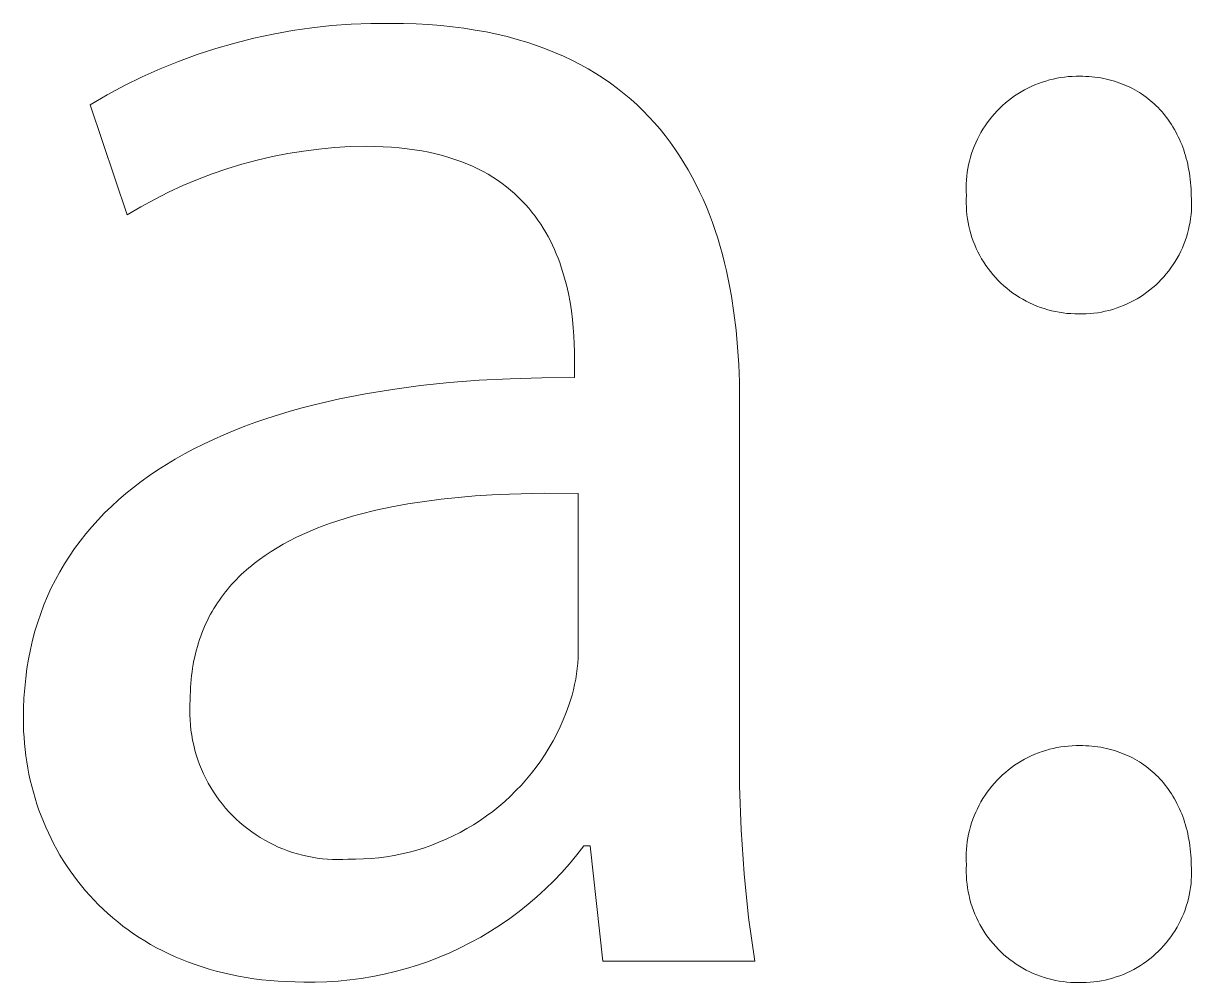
# Model space of a CAD drawing. Header units: millimetres. Extents: x -2163 to 4354, y -841 to 3711.
# Drawn here: x 3928.61 to 3968.85, y -559.24 to -526.21 of the extents above; entities that cross this region are included whole.
import ezdxf

# ---------------------------------------------------------------- set-up
doc = ezdxf.new("R2010")
doc.units = ezdxf.units.MM
doc.header["$MEASUREMENT"] = 0
doc.layers.add('Domyślny', color=7, linetype='Continuous', true_color=0x000000)

msp = doc.modelspace()

# ---------------------------------------------------------------- linework, layer by layer
at = {"layer": 'Domyślny', "color": 18, "lineweight": 15, "true_color": 0x000000}
for p, q in [((3937.877, -526.462), (3938.549, -526.365)), ((3938.549, -526.365), (3939.224, -526.292)), ((3939.224, -526.292), (3939.901, -526.242)), ((3939.901, -526.242), (3940.579, -526.216)), ((3940.579, -526.216), (3941.258, -526.214)), ((3941.258, -526.214), (3941.705, -526.219)), ((3941.705, -526.219), (3942.142, -526.233)), ((3942.142, -526.233), (3942.568, -526.257)), ((3942.568, -526.257), (3942.984, -526.289)), ((3942.984, -526.289), (3943.39, -526.331)), ((3943.39, -526.331), (3943.786, -526.382)), ((3943.786, -526.382), (3944.171, -526.442)), ((3935.887, -526.89), (3936.545, -526.724)), ((3936.545, -526.724), (3937.209, -526.581)), ((3937.209, -526.581), (3937.877, -526.462)), ((3944.171, -526.442), (3944.547, -526.51)), ((3944.547, -526.51), (3944.913, -526.586)), ((3944.913, -526.586), (3945.269, -526.671)), ((3945.269, -526.671), (3945.616, -526.764)), ((3945.616, -526.764), (3945.953, -526.864)), ((3934.59, -527.29), (3935.235, -527.079)), ((3935.235, -527.079), (3935.887, -526.89)), ((3945.953, -526.864), (3946.281, -526.973)), ((3946.281, -526.973), (3946.6, -527.089)), ((3946.6, -527.089), (3946.91, -527.213)), ((3946.91, -527.213), (3947.21, -527.344)), ((3933.323, -527.778), (3933.952, -527.523)), ((3933.952, -527.523), (3934.59, -527.29)), ((3947.21, -527.344), (3947.502, -527.482)), ((3947.502, -527.482), (3947.785, -527.627)), ((3947.785, -527.627), (3948.059, -527.779)), ((3932.704, -528.055), (3933.323, -527.778)), ((3948.059, -527.779), (3948.325, -527.937)), ((3948.325, -527.937), (3948.583, -528.102)), ((3931.495, -528.673), (3932.094, -528.354)), ((3932.094, -528.354), (3932.704, -528.055)), ((3948.583, -528.102), (3948.832, -528.274)), ((3948.832, -528.274), (3949.073, -528.451)), ((3963.21, -528.443), (3963.329, -528.386)), ((3963.329, -528.386), (3963.451, -528.332)), ((3963.451, -528.332), (3963.574, -528.283)), ((3963.574, -528.283), (3963.699, -528.238)), ((3963.699, -528.238), (3963.825, -528.198)), ((3963.825, -528.198), (3963.952, -528.162)), ((3963.952, -528.162), (3964.081, -528.13)), ((3964.081, -528.13), (3964.211, -528.103)), ((3964.211, -528.103), (3964.342, -528.08)), ((3964.342, -528.08), (3964.473, -528.062)), ((3964.473, -528.062), (3964.605, -528.048)), ((3964.605, -528.048), (3964.737, -528.039)), ((3964.737, -528.039), (3964.87, -528.034)), ((3964.87, -528.034), (3965.002, -528.034)), ((3965.002, -528.034), (3965.108, -528.036)), ((3965.108, -528.036), (3965.214, -528.039)), ((3965.214, -528.039), (3965.317, -528.045)), ((3965.317, -528.045), (3965.42, -528.054)), ((3965.42, -528.054), (3965.522, -528.065)), ((3965.522, -528.065), (3965.622, -528.078)), ((3965.622, -528.078), (3965.722, -528.094)), ((3965.722, -528.094), (3965.82, -528.112)), ((3965.82, -528.112), (3965.916, -528.132)), ((3965.916, -528.132), (3966.012, -528.155)), ((3966.012, -528.155), (3966.106, -528.179)), ((3966.106, -528.179), (3966.199, -528.206)), ((3966.199, -528.206), (3966.291, -528.236)), ((3966.291, -528.236), (3966.381, -528.267)), ((3966.381, -528.267), (3966.47, -528.301)), ((3966.47, -528.301), (3966.557, -528.336)), ((3966.557, -528.336), (3966.644, -528.374)), ((3966.644, -528.374), (3966.728, -528.414)), ((3966.728, -528.414), (3966.812, -528.456)), ((3930.907, -529.013), (3931.495, -528.673)), ((3949.073, -528.451), (3949.305, -528.635)), ((3949.305, -528.635), (3949.53, -528.825)), ((3949.53, -528.825), (3949.747, -529.02)), ((3962.541, -528.871), (3962.646, -528.79)), ((3962.646, -528.79), (3962.754, -528.713)), ((3962.754, -528.713), (3962.864, -528.64)), ((3962.864, -528.64), (3962.977, -528.57)), ((3962.977, -528.57), (3963.092, -528.505)), ((3963.092, -528.505), (3963.21, -528.443)), ((3966.812, -528.456), (3966.894, -528.5)), ((3966.894, -528.5), (3966.974, -528.547)), ((3966.974, -528.547), (3967.054, -528.595)), ((3967.054, -528.595), (3967.131, -528.645)), ((3967.131, -528.645), (3967.207, -528.697)), ((3967.207, -528.697), (3967.282, -528.751)), ((3967.282, -528.751), (3967.355, -528.807)), ((3967.355, -528.807), (3967.427, -528.865)), ((3932.188, -532.811), (3930.907, -529.013)), ((3949.747, -529.02), (3949.956, -529.221)), ((3949.956, -529.221), (3950.158, -529.428)), ((3962.06, -529.326), (3962.15, -529.228)), ((3962.15, -529.228), (3962.243, -529.134)), ((3962.243, -529.134), (3962.339, -529.043)), ((3962.339, -529.043), (3962.438, -528.955)), ((3962.438, -528.955), (3962.541, -528.871)), ((3967.427, -528.865), (3967.497, -528.925)), ((3967.497, -528.925), (3967.565, -528.986)), ((3967.565, -528.986), (3967.632, -529.05)), ((3967.632, -529.05), (3967.697, -529.115)), ((3967.697, -529.115), (3967.761, -529.182)), ((3967.761, -529.182), (3967.823, -529.251)), ((3950.158, -529.428), (3950.352, -529.639)), ((3950.352, -529.639), (3950.539, -529.856)), ((3961.736, -529.745), (3961.811, -529.636)), ((3961.811, -529.636), (3961.891, -529.53)), ((3961.891, -529.53), (3961.974, -529.427)), ((3961.974, -529.427), (3962.06, -529.326)), ((3967.823, -529.251), (3967.883, -529.321)), ((3967.883, -529.321), (3967.942, -529.393)), ((3967.942, -529.393), (3967.999, -529.467)), ((3967.999, -529.467), (3968.054, -529.543)), ((3968.054, -529.543), (3968.108, -529.62)), ((3968.108, -529.62), (3968.159, -529.699)), ((3950.539, -529.856), (3950.718, -530.078)), ((3961.533, -530.087), (3961.596, -529.971)), ((3961.596, -529.971), (3961.664, -529.857)), ((3961.664, -529.857), (3961.736, -529.745)), ((3968.159, -529.699), (3968.209, -529.779)), ((3968.209, -529.779), (3968.258, -529.862)), ((3968.258, -529.862), (3968.304, -529.945)), ((3968.304, -529.945), (3968.349, -530.03)), ((3968.349, -530.03), (3968.392, -530.117)), ((3940.412, -530.445), (3939.87, -530.458)), ((3940.711, -530.449), (3940.412, -530.445)), ((3950.718, -530.078), (3950.89, -530.304)), ((3950.89, -530.304), (3951.055, -530.535)), ((3961.365, -530.448), (3961.417, -530.326)), ((3961.417, -530.326), (3961.473, -530.205)), ((3961.473, -530.205), (3961.533, -530.087)), ((3968.392, -530.117), (3968.433, -530.205)), ((3968.433, -530.205), (3968.472, -530.295)), ((3968.472, -530.295), (3968.51, -530.386)), ((3968.51, -530.386), (3968.545, -530.479)), ((3937.187, -530.799), (3936.66, -530.922)), ((3937.719, -530.694), (3937.187, -530.799)), ((3938.253, -530.608), (3937.719, -530.694)), ((3938.791, -530.539), (3938.253, -530.608)), ((3939.33, -530.489), (3938.791, -530.539)), ((3939.87, -530.458), (3939.33, -530.489)), ((3941.001, -530.459), (3940.711, -530.449)), ((3941.284, -530.476), (3941.001, -530.459)), ((3941.558, -530.499), (3941.284, -530.476)), ((3941.825, -530.528), (3941.558, -530.499)), ((3942.083, -530.564), (3941.825, -530.528)), ((3942.334, -530.605), (3942.083, -530.564)), ((3942.577, -530.653), (3942.334, -530.605)), ((3942.813, -530.706), (3942.577, -530.653)), ((3943.041, -530.764), (3942.813, -530.706)), ((3943.262, -530.828), (3943.041, -530.764)), ((3943.476, -530.897), (3943.262, -530.828)), ((3951.055, -530.535), (3951.213, -530.771)), ((3951.213, -530.771), (3951.365, -531.011)), ((3961.202, -530.952), (3961.236, -530.824)), ((3961.236, -530.824), (3961.275, -530.697)), ((3961.275, -530.697), (3961.318, -530.572)), ((3961.318, -530.572), (3961.365, -530.448)), ((3968.545, -530.479), (3968.579, -530.573)), ((3968.579, -530.573), (3968.61, -530.668)), ((3968.61, -530.668), (3968.64, -530.765)), ((3968.64, -530.765), (3968.668, -530.863)), ((3935.619, -531.221), (3935.107, -531.397)), ((3936.137, -531.062), (3935.619, -531.221)), ((3936.66, -530.922), (3936.137, -531.062)), ((3943.683, -530.971), (3943.476, -530.897)), ((3943.883, -531.05), (3943.683, -530.971)), ((3944.076, -531.134), (3943.883, -531.05)), ((3944.262, -531.222), (3944.076, -531.134)), ((3944.442, -531.314), (3944.262, -531.222)), ((3951.365, -531.011), (3951.509, -531.255)), ((3961.126, -531.342), (3961.147, -531.211)), ((3961.147, -531.211), (3961.172, -531.081)), ((3961.172, -531.081), (3961.202, -530.952)), ((3968.668, -530.863), (3968.694, -530.962)), ((3968.694, -530.962), (3968.717, -531.063)), ((3968.717, -531.063), (3968.739, -531.165)), ((3968.739, -531.165), (3968.759, -531.268)), ((3934.601, -531.591), (3934.102, -531.801)), ((3935.107, -531.397), (3934.601, -531.591)), ((3944.615, -531.411), (3944.442, -531.314)), ((3944.782, -531.512), (3944.615, -531.411)), ((3944.943, -531.617), (3944.782, -531.512)), ((3945.098, -531.725), (3944.943, -531.617)), ((3951.509, -531.255), (3951.647, -531.503)), ((3951.647, -531.503), (3951.778, -531.755)), ((3961.091, -531.738), (3961.098, -531.606)), ((3961.098, -531.606), (3961.11, -531.474)), ((3961.11, -531.474), (3961.126, -531.342)), ((3968.759, -531.268), (3968.777, -531.372)), ((3968.777, -531.372), (3968.793, -531.478)), ((3968.793, -531.478), (3968.806, -531.585)), ((3968.806, -531.585), (3968.818, -531.693)), ((3933.611, -532.029), (3933.128, -532.273)), ((3934.102, -531.801), (3933.611, -532.029)), ((3945.246, -531.838), (3945.098, -531.725)), ((3945.389, -531.953), (3945.246, -531.838)), ((3945.526, -532.072), (3945.389, -531.953)), ((3951.778, -531.755), (3951.904, -532.011)), ((3951.904, -532.011), (3952.022, -532.27)), ((3961.088, -531.871), (3961.091, -531.738)), ((3961.09, -532.003), (3961.088, -531.871)), ((3961.096, -532.136), (3961.09, -532.003)), ((3968.818, -531.693), (3968.827, -531.802)), ((3968.827, -531.802), (3968.835, -531.912)), ((3968.835, -531.912), (3968.84, -532.023)), ((3968.84, -532.023), (3968.843, -532.136)), ((3933.128, -532.273), (3932.653, -532.534)), ((3945.658, -532.195), (3945.526, -532.072)), ((3945.783, -532.32), (3945.658, -532.195)), ((3945.904, -532.448), (3945.783, -532.32)), ((3946.019, -532.579), (3945.904, -532.448)), ((3952.022, -532.27), (3952.135, -532.533)), ((3961.089, -532.404), (3961.09, -532.27)), ((3961.093, -532.538), (3961.089, -532.404)), ((3961.09, -532.27), (3961.096, -532.136)), ((3968.843, -532.136), (3968.851, -532.268)), ((3968.851, -532.268), (3968.853, -532.4)), ((3968.853, -532.4), (3968.852, -532.532)), ((3932.653, -532.534), (3932.188, -532.811)), ((3946.129, -532.712), (3946.019, -532.579)), ((3946.233, -532.847), (3946.129, -532.712)), ((3946.333, -532.985), (3946.233, -532.847)), ((3952.135, -532.533), (3952.241, -532.799)), ((3952.241, -532.799), (3952.342, -533.068)), ((3961.101, -532.671), (3961.093, -532.538)), ((3961.114, -532.805), (3961.101, -532.671)), ((3961.131, -532.938), (3961.114, -532.805)), ((3968.834, -532.796), (3968.819, -532.927)), ((3968.845, -532.664), (3968.834, -532.796)), ((3968.852, -532.532), (3968.845, -532.664)), ((3946.428, -533.125), (3946.333, -532.985)), ((3946.518, -533.267), (3946.428, -533.125)), ((3952.342, -533.068), (3952.437, -533.34)), ((3961.153, -533.07), (3961.131, -532.938)), ((3961.18, -533.201), (3961.153, -533.07)), ((3961.211, -533.331), (3961.18, -533.201)), ((3968.774, -533.187), (3968.745, -533.316)), ((3968.799, -533.058), (3968.774, -533.187)), ((3968.819, -532.927), (3968.799, -533.058)), ((3946.604, -533.411), (3946.518, -533.267)), ((3946.685, -533.556), (3946.604, -533.411)), ((3946.762, -533.702), (3946.685, -533.556)), ((3952.437, -533.34), (3952.526, -533.614)), ((3952.526, -533.614), (3952.609, -533.891)), ((3961.247, -533.461), (3961.211, -533.331)), ((3961.287, -533.588), (3961.247, -533.461)), ((3961.332, -533.715), (3961.287, -533.588)), ((3968.674, -533.571), (3968.631, -533.696)), ((3968.712, -533.444), (3968.674, -533.571)), ((3968.745, -533.316), (3968.712, -533.444)), ((3946.834, -533.85), (3946.762, -533.702)), ((3946.902, -533.999), (3946.834, -533.85)), ((3946.967, -534.149), (3946.902, -533.999)), ((3952.609, -533.891), (3952.687, -534.171)), ((3961.381, -533.84), (3961.332, -533.715)), ((3961.434, -533.963), (3961.381, -533.84)), ((3961.492, -534.084), (3961.434, -533.963)), ((3968.479, -534.062), (3968.419, -534.18)), ((3968.534, -533.942), (3968.479, -534.062)), ((3968.585, -533.82), (3968.534, -533.942)), ((3968.631, -533.696), (3968.585, -533.82)), ((3947.027, -534.3), (3946.967, -534.149)), ((3947.083, -534.451), (3947.027, -534.3)), ((3947.136, -534.603), (3947.083, -534.451)), ((3952.687, -534.171), (3952.759, -534.453)), ((3952.759, -534.453), (3952.827, -534.737)), ((3961.553, -534.202), (3961.492, -534.084)), ((3961.619, -534.319), (3961.553, -534.202)), ((3961.689, -534.433), (3961.619, -534.319)), ((3961.763, -534.545), (3961.689, -534.433)), ((3968.289, -534.41), (3968.217, -534.521)), ((3968.356, -534.296), (3968.289, -534.41)), ((3968.419, -534.18), (3968.356, -534.296)), ((3947.185, -534.756), (3947.136, -534.603)), ((3947.231, -534.908), (3947.185, -534.756)), ((3952.827, -534.737), (3952.889, -535.023)), ((3961.841, -534.654), (3961.763, -534.545)), ((3961.922, -534.761), (3961.841, -534.654)), ((3962.008, -534.864), (3961.922, -534.761)), ((3962.096, -534.965), (3962.008, -534.864)), ((3967.981, -534.839), (3967.895, -534.939)), ((3968.063, -534.736), (3967.981, -534.839)), ((3968.142, -534.63), (3968.063, -534.736)), ((3968.217, -534.521), (3968.142, -534.63)), ((3947.273, -535.061), (3947.231, -534.908)), ((3947.313, -535.213), (3947.273, -535.061)), ((3947.349, -535.365), (3947.313, -535.213)), ((3952.889, -535.023), (3952.946, -535.311)), ((3962.188, -535.062), (3962.096, -534.965)), ((3962.284, -535.156), (3962.188, -535.062)), ((3962.383, -535.247), (3962.284, -535.156)), ((3962.484, -535.334), (3962.383, -535.247)), ((3967.617, -535.222), (3967.518, -535.309)), ((3967.713, -535.131), (3967.617, -535.222)), ((3967.805, -535.037), (3967.713, -535.131)), ((3967.895, -534.939), (3967.805, -535.037)), ((3947.382, -535.517), (3947.349, -535.365)), ((3947.439, -535.818), (3947.382, -535.517)), ((3952.946, -535.311), (3952.998, -535.6)), ((3952.998, -535.6), (3953.088, -536.184)), ((3962.589, -535.418), (3962.484, -535.334)), ((3962.697, -535.498), (3962.589, -535.418)), ((3962.807, -535.574), (3962.697, -535.498)), ((3962.92, -535.646), (3962.807, -535.574)), ((3963.035, -535.714), (3962.92, -535.646)), ((3967.093, -535.623), (3966.98, -535.692)), ((3967.203, -535.55), (3967.093, -535.623)), ((3967.31, -535.473), (3967.203, -535.55)), ((3967.415, -535.393), (3967.31, -535.473)), ((3967.518, -535.309), (3967.415, -535.393)), ((3947.486, -536.116), (3947.439, -535.818)), ((3963.153, -535.778), (3963.035, -535.714)), ((3963.273, -535.838), (3963.153, -535.778)), ((3963.395, -535.894), (3963.273, -535.838)), ((3963.519, -535.945), (3963.395, -535.894)), ((3963.644, -535.993), (3963.519, -535.945)), ((3963.771, -536.035), (3963.644, -535.993)), ((3963.899, -536.074), (3963.771, -536.035)), ((3964.029, -536.107), (3963.899, -536.074)), ((3966.133, -536.06), (3966.006, -536.095)), ((3966.259, -536.02), (3966.133, -536.06)), ((3966.384, -535.976), (3966.259, -536.02)), ((3966.507, -535.927), (3966.384, -535.976)), ((3966.628, -535.875), (3966.507, -535.927)), ((3966.747, -535.818), (3966.628, -535.875)), ((3966.865, -535.757), (3966.747, -535.818)), ((3966.98, -535.692), (3966.865, -535.757)), ((3947.523, -536.409), (3947.486, -536.116)), ((3947.551, -536.696), (3947.523, -536.409)), ((3953.088, -536.184), (3953.159, -536.772)), ((3964.16, -536.137), (3964.029, -536.107)), ((3964.292, -536.161), (3964.16, -536.137)), ((3964.424, -536.181), (3964.292, -536.161)), ((3964.557, -536.197), (3964.424, -536.181)), ((3964.691, -536.208), (3964.557, -536.197)), ((3964.825, -536.214), (3964.691, -536.208)), ((3964.959, -536.215), (3964.825, -536.214)), ((3965.091, -536.216), (3964.959, -536.215)), ((3965.223, -536.213), (3965.091, -536.216)), ((3965.355, -536.204), (3965.223, -536.213)), ((3965.487, -536.192), (3965.355, -536.204)), ((3965.618, -536.174), (3965.487, -536.192)), ((3965.748, -536.152), (3965.618, -536.174)), ((3965.877, -536.126), (3965.748, -536.152)), ((3966.006, -536.095), (3965.877, -536.126)), ((3947.571, -536.976), (3947.551, -536.696)), ((3953.159, -536.772), (3953.213, -537.364)), ((3947.585, -537.247), (3947.571, -536.976)), ((3947.592, -537.508), (3947.585, -537.247)), ((3947.594, -537.758), (3947.592, -537.508)), ((3953.213, -537.364), (3953.251, -537.957)), ((3947.594, -538.409), (3947.594, -537.758)), ((3953.251, -537.957), (3953.273, -538.552)), ((3944.313, -538.502), (3945.375, -538.447)), ((3945.375, -538.447), (3946.469, -538.415)), ((3946.469, -538.415), (3947.594, -538.409)), ((3940.39, -538.968), (3941.322, -538.816)), ((3941.322, -538.816), (3942.286, -538.687)), ((3942.286, -538.687), (3943.283, -538.582)), ((3943.283, -538.582), (3944.313, -538.502)), ((3953.273, -538.552), (3953.28, -539.147)), ((3938.627, -539.345), (3939.492, -539.145)), ((3939.492, -539.145), (3940.39, -538.968)), ((3953.28, -539.147), (3953.28, -550.952)), ((3936.999, -539.816), (3937.394, -539.69)), ((3937.394, -539.69), (3937.796, -539.569)), ((3937.796, -539.569), (3938.208, -539.454)), ((3938.208, -539.454), (3938.627, -539.345)), ((3935.869, -540.231), (3936.237, -540.087)), ((3936.237, -540.087), (3936.614, -539.949)), ((3936.614, -539.949), (3936.999, -539.816)), ((3935.158, -540.536), (3935.509, -540.38)), ((3935.509, -540.38), (3935.869, -540.231)), ((3934.158, -541.036), (3934.483, -540.864)), ((3934.483, -540.864), (3934.816, -540.697)), ((3934.816, -540.697), (3935.158, -540.536)), ((3933.536, -541.398), (3933.842, -541.214)), ((3933.842, -541.214), (3934.158, -541.036)), ((3932.949, -541.783), (3933.238, -541.588)), ((3933.238, -541.588), (3933.536, -541.398)), ((3932.398, -542.19), (3932.669, -541.983)), ((3932.669, -541.983), (3932.949, -541.783)), ((3931.883, -542.619), (3932.136, -542.401)), ((3932.136, -542.401), (3932.398, -542.19)), ((3944.17, -542.484), (3943.582, -542.534)), ((3944.762, -542.446), (3944.17, -542.484)), ((3945.356, -542.418), (3944.762, -542.446)), ((3946.545, -542.393), (3945.356, -542.418)), ((3947.725, -542.402), (3946.545, -542.393)), ((3947.725, -547.87), (3947.725, -542.402)), ((3931.405, -543.07), (3931.639, -542.842)), ((3931.639, -542.842), (3931.883, -542.619)), ((3941.296, -542.859), (3940.749, -542.976)), ((3941.855, -542.757), (3941.296, -542.859)), ((3942.423, -542.67), (3941.855, -542.757)), ((3943, -542.595), (3942.423, -542.67)), ((3943.582, -542.534), (3943, -542.595)), ((3930.963, -543.543), (3931.18, -543.304)), ((3931.18, -543.304), (3931.405, -543.07)), ((3939.692, -543.257), (3939.437, -543.338)), ((3939.951, -543.181), (3939.692, -543.257)), ((3940.214, -543.109), (3939.951, -543.181)), ((3940.749, -542.976), (3940.214, -543.109)), ((3930.757, -543.788), (3930.963, -543.543)), ((3938.46, -543.705), (3938.227, -543.808)), ((3938.698, -543.606), (3938.46, -543.705)), ((3938.94, -543.512), (3938.698, -543.606)), ((3939.187, -543.423), (3938.94, -543.512)), ((3939.437, -543.338), (3939.187, -543.423)), ((3930.371, -544.293), (3930.559, -544.038)), ((3930.559, -544.038), (3930.757, -543.788)), ((3937.776, -544.028), (3937.558, -544.146)), ((3937.999, -543.916), (3937.776, -544.028)), ((3938.227, -543.808), (3937.999, -543.916)), ((3930.192, -544.554), (3930.371, -544.293)), ((3936.939, -544.529), (3936.745, -544.667)), ((3937.14, -544.396), (3936.939, -544.529)), ((3937.346, -544.269), (3937.14, -544.396)), ((3937.558, -544.146), (3937.346, -544.269)), ((3929.862, -545.092), (3930.022, -544.82)), ((3930.022, -544.82), (3930.192, -544.554)), ((3936.465, -544.885), (3936.374, -544.96)), ((3936.556, -544.811), (3936.465, -544.885)), ((3936.745, -544.667), (3936.556, -544.811)), ((3929.711, -545.369), (3929.862, -545.092)), ((3936.03, -545.274), (3935.949, -545.356)), ((3936.114, -545.194), (3936.03, -545.274)), ((3936.199, -545.114), (3936.114, -545.194)), ((3936.286, -545.036), (3936.199, -545.114)), ((3936.374, -544.96), (3936.286, -545.036)), ((3929.438, -545.939), (3929.57, -545.651)), ((3929.57, -545.651), (3929.711, -545.369)), ((3935.64, -545.7), (3935.567, -545.789)), ((3935.714, -545.612), (3935.64, -545.7)), ((3935.791, -545.525), (3935.714, -545.612)), ((3935.869, -545.44), (3935.791, -545.525)), ((3935.949, -545.356), (3935.869, -545.44)), ((3929.316, -546.231), (3929.438, -545.939)), ((3935.361, -546.067), (3935.296, -546.162)), ((3935.428, -545.973), (3935.361, -546.067)), ((3935.497, -545.88), (3935.428, -545.973)), ((3935.567, -545.789), (3935.497, -545.88)), ((3929.101, -546.833), (3929.204, -546.529)), ((3929.204, -546.529), (3929.316, -546.231)), ((3935.113, -546.458), (3935.056, -546.559)), ((3935.172, -546.358), (3935.113, -546.458)), ((3935.233, -546.259), (3935.172, -546.358)), ((3935.296, -546.162), (3935.233, -546.259)), ((3929.007, -547.141), (3929.101, -546.833)), ((3934.897, -546.874), (3934.848, -546.982)), ((3934.948, -546.768), (3934.897, -546.874)), ((3935.001, -546.663), (3934.948, -546.768)), ((3935.056, -546.559), (3935.001, -546.663)), ((3928.924, -547.455), (3929.007, -547.141)), ((3934.715, -547.316), (3934.676, -547.431)), ((3934.758, -547.203), (3934.715, -547.316)), ((3934.802, -547.092), (3934.758, -547.203)), ((3934.848, -546.982), (3934.802, -547.092)), ((3928.85, -547.774), (3928.924, -547.455)), ((3934.603, -547.665), (3934.569, -547.784)), ((3934.638, -547.547), (3934.603, -547.665)), ((3934.676, -547.431), (3934.638, -547.547)), ((3928.731, -548.427), (3928.785, -548.098)), ((3928.785, -548.098), (3928.85, -547.774)), ((3934.484, -548.154), (3934.46, -548.28)), ((3934.51, -548.029), (3934.484, -548.154)), ((3934.539, -547.906), (3934.51, -548.029)), ((3934.569, -547.784), (3934.539, -547.906)), ((3947.706, -548.242), (3947.718, -548.056)), ((3947.718, -548.056), (3947.725, -547.87)), ((3928.687, -548.761), (3928.731, -548.427)), ((3934.42, -548.538), (3934.404, -548.67)), ((3934.439, -548.408), (3934.42, -548.538)), ((3934.46, -548.28), (3934.439, -548.408)), ((3947.664, -548.611), (3947.688, -548.427)), ((3947.688, -548.427), (3947.706, -548.242)), ((3928.652, -549.1), (3928.687, -548.761)), ((3934.378, -548.939), (3934.369, -549.076)), ((3934.39, -548.803), (3934.378, -548.939)), ((3934.404, -548.67), (3934.39, -548.803)), ((3947.599, -548.977), (3947.634, -548.795)), ((3947.634, -548.795), (3947.664, -548.611)), ((3928.627, -549.445), (3928.652, -549.1)), ((3934.359, -549.355), (3934.358, -549.498)), ((3934.363, -549.215), (3934.359, -549.355)), ((3934.369, -549.076), (3934.363, -549.215)), ((3947.458, -549.517), (3947.51, -549.338)), ((3947.51, -549.338), (3947.557, -549.158)), ((3947.557, -549.158), (3947.599, -548.977)), ((3928.612, -549.794), (3928.627, -549.445)), ((3934.346, -549.673), (3934.341, -549.848)), ((3934.358, -549.498), (3934.346, -549.673)), ((3947.307, -549.945), (3947.399, -549.693)), ((3947.399, -549.693), (3947.458, -549.517)), ((3928.607, -550.149), (3928.612, -549.794)), ((3928.609, -550.363), (3928.607, -550.149)), ((3934.341, -549.848), (3934.342, -550.023)), ((3934.342, -550.023), (3934.349, -550.198)), ((3947.206, -550.193), (3947.307, -549.945)), ((3928.617, -550.578), (3928.609, -550.363)), ((3934.349, -550.198), (3934.362, -550.373)), ((3934.362, -550.373), (3934.381, -550.547)), ((3934.381, -550.547), (3934.406, -550.72)), ((3946.98, -550.679), (3947.097, -550.438)), ((3947.097, -550.438), (3947.206, -550.193)), ((3928.629, -550.792), (3928.617, -550.578)), ((3928.645, -551.005), (3928.629, -550.792)), ((3934.406, -550.72), (3934.437, -550.892)), ((3934.437, -550.892), (3934.474, -551.064)), ((3946.721, -551.149), (3946.855, -550.916)), ((3946.855, -550.916), (3946.98, -550.679)), ((3953.28, -550.952), (3953.281, -552.467)), ((3928.667, -551.218), (3928.645, -551.005)), ((3928.693, -551.431), (3928.667, -551.218)), ((3934.474, -551.064), (3934.517, -551.234)), ((3934.517, -551.234), (3934.565, -551.402)), ((3946.58, -551.376), (3946.721, -551.149)), ((3963.451, -551.378), (3963.574, -551.329)), ((3963.574, -551.329), (3963.699, -551.284)), ((3963.699, -551.284), (3963.825, -551.243)), ((3963.825, -551.243), (3963.952, -551.207)), ((3963.952, -551.207), (3964.081, -551.175)), ((3964.081, -551.175), (3964.211, -551.148)), ((3964.211, -551.148), (3964.342, -551.125)), ((3964.342, -551.125), (3964.473, -551.107)), ((3964.473, -551.107), (3964.605, -551.094)), ((3964.605, -551.094), (3964.737, -551.084)), ((3964.737, -551.084), (3964.87, -551.08)), ((3964.87, -551.08), (3965.002, -551.08)), ((3965.002, -551.08), (3965.108, -551.081)), ((3965.108, -551.081), (3965.214, -551.085)), ((3965.214, -551.085), (3965.317, -551.091)), ((3965.317, -551.091), (3965.42, -551.099)), ((3965.42, -551.099), (3965.522, -551.11)), ((3965.522, -551.11), (3965.622, -551.124)), ((3965.622, -551.124), (3965.722, -551.139)), ((3965.722, -551.139), (3965.82, -551.157)), ((3965.82, -551.157), (3965.916, -551.177)), ((3965.916, -551.177), (3966.012, -551.2)), ((3966.012, -551.2), (3966.106, -551.225)), ((3966.106, -551.225), (3966.199, -551.252)), ((3966.199, -551.252), (3966.291, -551.281)), ((3966.291, -551.281), (3966.381, -551.312)), ((3966.381, -551.312), (3966.47, -551.346)), ((3966.47, -551.346), (3966.557, -551.382)), ((3928.724, -551.642), (3928.693, -551.431)), ((3928.76, -551.853), (3928.724, -551.642)), ((3934.565, -551.402), (3934.62, -551.568)), ((3934.62, -551.568), (3934.68, -551.733)), ((3934.68, -551.733), (3934.745, -551.895)), ((3946.275, -551.817), (3946.431, -551.599)), ((3946.431, -551.599), (3946.58, -551.376)), ((3962.646, -551.835), (3962.754, -551.758)), ((3962.754, -551.758), (3962.864, -551.685)), ((3962.864, -551.685), (3962.977, -551.615)), ((3962.977, -551.615), (3963.092, -551.55)), ((3963.092, -551.55), (3963.21, -551.488)), ((3963.21, -551.488), (3963.329, -551.431)), ((3963.329, -551.431), (3963.451, -551.378)), ((3966.557, -551.382), (3966.644, -551.42)), ((3966.644, -551.42), (3966.728, -551.46)), ((3966.728, -551.46), (3966.812, -551.502)), ((3966.812, -551.502), (3966.894, -551.546)), ((3966.894, -551.546), (3966.974, -551.592)), ((3966.974, -551.592), (3967.054, -551.64)), ((3967.054, -551.64), (3967.131, -551.69)), ((3967.131, -551.69), (3967.207, -551.742)), ((3967.207, -551.742), (3967.282, -551.796)), ((3928.801, -552.063), (3928.76, -551.853)), ((3928.846, -552.272), (3928.801, -552.063)), ((3934.745, -551.895), (3934.816, -552.055)), ((3934.816, -552.055), (3934.893, -552.213)), ((3945.94, -552.236), (3946.111, -552.029)), ((3946.111, -552.029), (3946.275, -551.817)), ((3962.15, -552.274), (3962.243, -552.179)), ((3962.243, -552.179), (3962.339, -552.088)), ((3962.339, -552.088), (3962.438, -552)), ((3962.438, -552), (3962.541, -551.916)), ((3962.541, -551.916), (3962.646, -551.835)), ((3967.282, -551.796), (3967.355, -551.852)), ((3967.355, -551.852), (3967.427, -551.91)), ((3967.427, -551.91), (3967.497, -551.97)), ((3967.497, -551.97), (3967.565, -552.031)), ((3967.565, -552.031), (3967.632, -552.095)), ((3967.632, -552.095), (3967.697, -552.16)), ((3967.697, -552.16), (3967.761, -552.227)), ((3928.897, -552.48), (3928.846, -552.272)), ((3928.951, -552.686), (3928.897, -552.48)), ((3934.893, -552.213), (3934.975, -552.368)), ((3934.975, -552.368), (3935.062, -552.52)), ((3935.062, -552.52), (3935.155, -552.668)), ((3945.578, -552.631), (3945.762, -552.437)), ((3945.762, -552.437), (3945.94, -552.236)), ((3953.281, -552.467), (3953.333, -553.982)), ((3961.811, -552.682), (3961.891, -552.575)), ((3961.891, -552.575), (3961.974, -552.472)), ((3961.974, -552.472), (3962.06, -552.371)), ((3962.06, -552.371), (3962.15, -552.274)), ((3967.761, -552.227), (3967.823, -552.296)), ((3967.823, -552.296), (3967.883, -552.366)), ((3967.883, -552.366), (3967.942, -552.439)), ((3967.942, -552.439), (3967.999, -552.513)), ((3967.999, -552.513), (3968.054, -552.588)), ((3929.011, -552.891), (3928.951, -552.686)), ((3929.076, -553.095), (3929.011, -552.891)), ((3935.155, -552.668), (3935.252, -552.814)), ((3935.252, -552.814), (3935.355, -552.956)), ((3935.355, -552.956), (3935.462, -553.095)), ((3945.19, -553.001), (3945.387, -552.819)), ((3945.387, -552.819), (3945.578, -552.631)), ((3961.596, -553.016), (3961.664, -552.902)), ((3961.664, -552.902), (3961.736, -552.791)), ((3961.736, -552.791), (3961.811, -552.682)), ((3968.054, -552.588), (3968.108, -552.665)), ((3968.108, -552.665), (3968.159, -552.744)), ((3968.159, -552.744), (3968.209, -552.825)), ((3968.209, -552.825), (3968.258, -552.907)), ((3968.258, -552.907), (3968.304, -552.991)), ((3929.145, -553.297), (3929.076, -553.095)), ((3929.219, -553.498), (3929.145, -553.297)), ((3935.462, -553.095), (3935.574, -553.229)), ((3935.574, -553.229), (3935.69, -553.36)), ((3935.69, -553.36), (3935.811, -553.487)), ((3944.562, -553.503), (3944.777, -553.343)), ((3944.777, -553.343), (3944.986, -553.175)), ((3944.986, -553.175), (3945.19, -553.001)), ((3961.365, -553.493), (3961.417, -553.371)), ((3961.417, -553.371), (3961.473, -553.251)), ((3961.473, -553.251), (3961.533, -553.132)), ((3961.533, -553.132), (3961.596, -553.016)), ((3968.304, -552.991), (3968.349, -553.076)), ((3968.349, -553.076), (3968.392, -553.162)), ((3968.392, -553.162), (3968.433, -553.251)), ((3968.433, -553.251), (3968.472, -553.34)), ((3968.472, -553.34), (3968.51, -553.431)), ((3929.297, -553.696), (3929.219, -553.498)), ((3929.381, -553.893), (3929.297, -553.696)), ((3935.811, -553.487), (3935.936, -553.609)), ((3935.936, -553.609), (3936.066, -553.727)), ((3936.066, -553.727), (3936.199, -553.841)), ((3944.117, -553.802), (3944.342, -553.656)), ((3944.342, -553.656), (3944.562, -553.503)), ((3961.236, -553.869), (3961.275, -553.742)), ((3961.275, -553.742), (3961.318, -553.617)), ((3961.318, -553.617), (3961.365, -553.493)), ((3968.51, -553.431), (3968.545, -553.524)), ((3968.545, -553.524), (3968.579, -553.618)), ((3968.579, -553.618), (3968.61, -553.713)), ((3968.61, -553.713), (3968.64, -553.81)), ((3929.469, -554.088), (3929.381, -553.893)), ((3929.562, -554.281), (3929.469, -554.088)), ((3936.199, -553.841), (3936.336, -553.95)), ((3936.336, -553.95), (3936.477, -554.054)), ((3936.477, -554.054), (3936.622, -554.153)), ((3936.622, -554.153), (3936.769, -554.247)), ((3943.171, -554.304), (3943.414, -554.191)), ((3943.414, -554.191), (3943.653, -554.069)), ((3943.653, -554.069), (3943.887, -553.939)), ((3943.887, -553.939), (3944.117, -553.802)), ((3953.333, -553.982), (3953.438, -555.494)), ((3961.147, -554.257), (3961.172, -554.126)), ((3961.172, -554.126), (3961.202, -553.997)), ((3961.202, -553.997), (3961.236, -553.869)), ((3968.64, -553.81), (3968.668, -553.908)), ((3968.668, -553.908), (3968.694, -554.007)), ((3968.694, -554.007), (3968.717, -554.108)), ((3968.717, -554.108), (3968.739, -554.21)), ((3929.659, -554.472), (3929.562, -554.281)), ((3929.762, -554.661), (3929.659, -554.472)), ((3936.769, -554.247), (3936.92, -554.336)), ((3936.92, -554.336), (3937.074, -554.42)), ((3937.074, -554.42), (3937.23, -554.499)), ((3937.23, -554.499), (3937.39, -554.572)), ((3937.39, -554.572), (3937.551, -554.639)), ((3942.165, -554.674), (3942.421, -554.594)), ((3942.421, -554.594), (3942.674, -554.506)), ((3942.674, -554.506), (3942.924, -554.41)), ((3942.924, -554.41), (3943.171, -554.304)), ((3947.92, -554.532), (3947.675, -554.846)), ((3948.137, -554.532), (3947.92, -554.532)), ((3948.571, -558.503), (3948.137, -554.532)), ((3961.098, -554.651), (3961.11, -554.519)), ((3961.11, -554.519), (3961.126, -554.387)), ((3961.126, -554.387), (3961.147, -554.257)), ((3968.739, -554.21), (3968.759, -554.313)), ((3968.759, -554.313), (3968.777, -554.418)), ((3968.777, -554.418), (3968.793, -554.523)), ((3968.793, -554.523), (3968.806, -554.63)), ((3929.869, -554.847), (3929.762, -554.661)), ((3929.98, -555.031), (3929.869, -554.847)), ((3937.551, -554.639), (3937.715, -554.701)), ((3937.715, -554.701), (3937.881, -554.757)), ((3937.881, -554.757), (3938.049, -554.808)), ((3938.049, -554.808), (3938.218, -554.853)), ((3938.218, -554.853), (3938.389, -554.892)), ((3938.389, -554.892), (3938.561, -554.924)), ((3938.561, -554.924), (3938.734, -554.952)), ((3938.734, -554.952), (3938.908, -554.973)), ((3938.908, -554.973), (3939.082, -554.988)), ((3939.082, -554.988), (3939.257, -554.997)), ((3939.257, -554.997), (3939.432, -555)), ((3939.432, -555), (3939.608, -554.997)), ((3939.608, -554.997), (3939.782, -554.988)), ((3939.782, -554.988), (3940.051, -554.989)), ((3940.051, -554.989), (3940.319, -554.982)), ((3940.319, -554.982), (3940.586, -554.965)), ((3940.586, -554.965), (3940.853, -554.939)), ((3940.853, -554.939), (3941.119, -554.904)), ((3941.119, -554.904), (3941.383, -554.86)), ((3941.383, -554.86), (3941.646, -554.807)), ((3941.646, -554.807), (3941.907, -554.745)), ((3941.907, -554.745), (3942.165, -554.674)), ((3947.675, -554.846), (3947.42, -555.152)), ((3961.088, -554.916), (3961.091, -554.783)), ((3961.09, -555.049), (3961.088, -554.916)), ((3961.091, -554.783), (3961.098, -554.651)), ((3968.806, -554.63), (3968.818, -554.738)), ((3968.818, -554.738), (3968.827, -554.847)), ((3968.827, -554.847), (3968.835, -554.957)), ((3968.835, -554.957), (3968.84, -555.069)), ((3930.097, -555.212), (3929.98, -555.031)), ((3930.218, -555.391), (3930.097, -555.212)), ((3930.344, -555.567), (3930.218, -555.391)), ((3947.42, -555.152), (3947.155, -555.449)), ((3961.096, -555.181), (3961.09, -555.049)), ((3961.09, -555.448), (3961.091, -555.314)), ((3961.091, -555.314), (3961.096, -555.181)), ((3968.84, -555.069), (3968.843, -555.181)), ((3968.843, -555.181), (3968.85, -555.313)), ((3968.85, -555.313), (3968.852, -555.444)), ((3930.474, -555.74), (3930.344, -555.567)), ((3930.609, -555.91), (3930.474, -555.74)), ((3946.88, -555.737), (3946.595, -556.015)), ((3947.155, -555.449), (3946.88, -555.737)), ((3953.438, -555.494), (3953.593, -557.002)), ((3961.094, -555.582), (3961.09, -555.448)), ((3961.103, -555.715), (3961.094, -555.582)), ((3961.116, -555.848), (3961.103, -555.715)), ((3968.843, -555.708), (3968.832, -555.839)), ((3968.85, -555.576), (3968.843, -555.708)), ((3968.852, -555.444), (3968.85, -555.576)), ((3930.749, -556.077), (3930.609, -555.91)), ((3930.894, -556.24), (3930.749, -556.077)), ((3946.595, -556.015), (3946.301, -556.283)), ((3961.134, -555.98), (3961.116, -555.848)), ((3961.156, -556.112), (3961.134, -555.98)), ((3961.184, -556.243), (3961.156, -556.112)), ((3968.796, -556.1), (3968.771, -556.229)), ((3968.816, -555.97), (3968.796, -556.1)), ((3968.832, -555.839), (3968.816, -555.97)), ((3931.043, -556.401), (3930.894, -556.24)), ((3931.197, -556.558), (3931.043, -556.401)), ((3931.355, -556.712), (3931.197, -556.558)), ((3945.998, -556.542), (3945.687, -556.789)), ((3946.301, -556.283), (3945.998, -556.542)), ((3961.215, -556.373), (3961.184, -556.243)), ((3961.251, -556.501), (3961.215, -556.373)), ((3961.292, -556.629), (3961.251, -556.501)), ((3968.707, -556.485), (3968.669, -556.611)), ((3968.741, -556.358), (3968.707, -556.485)), ((3968.771, -556.229), (3968.741, -556.358)), ((3931.519, -556.862), (3931.355, -556.712)), ((3931.686, -557.009), (3931.519, -556.862)), ((3931.859, -557.152), (3931.686, -557.009)), ((3945.687, -556.789), (3945.367, -557.027)), ((3953.593, -557.002), (3953.801, -558.503)), ((3961.337, -556.754), (3961.292, -556.629)), ((3961.386, -556.879), (3961.337, -556.754)), ((3961.44, -557.001), (3961.386, -556.879)), ((3961.497, -557.121), (3961.44, -557.001)), ((3968.528, -556.98), (3968.473, -557.1)), ((3968.58, -556.859), (3968.528, -556.98)), ((3968.626, -556.736), (3968.58, -556.859)), ((3968.669, -556.611), (3968.626, -556.736)), ((3932.036, -557.291), (3931.859, -557.152)), ((3932.218, -557.426), (3932.036, -557.291)), ((3945.04, -557.253), (3944.704, -557.468)), ((3945.367, -557.027), (3945.04, -557.253)), ((3961.559, -557.24), (3961.497, -557.121)), ((3961.625, -557.356), (3961.559, -557.24)), ((3961.695, -557.47), (3961.625, -557.356)), ((3968.35, -557.333), (3968.283, -557.446)), ((3968.414, -557.217), (3968.35, -557.333)), ((3968.473, -557.1), (3968.414, -557.217)), ((3932.405, -557.557), (3932.218, -557.426)), ((3932.596, -557.683), (3932.405, -557.557)), ((3932.791, -557.806), (3932.596, -557.683)), ((3932.992, -557.924), (3932.791, -557.806)), ((3944.362, -557.671), (3944.013, -557.863)), ((3944.704, -557.468), (3944.362, -557.671)), ((3961.769, -557.581), (3961.695, -557.47)), ((3961.847, -557.689), (3961.769, -557.581)), ((3961.929, -557.795), (3961.847, -557.689)), ((3962.014, -557.898), (3961.929, -557.795)), ((3968.057, -557.77), (3967.975, -557.873)), ((3968.136, -557.665), (3968.057, -557.77)), ((3968.211, -557.557), (3968.136, -557.665)), ((3968.283, -557.446), (3968.211, -557.557)), ((3933.197, -558.038), (3932.992, -557.924)), ((3933.407, -558.147), (3933.197, -558.038)), ((3933.621, -558.251), (3933.407, -558.147)), ((3943.297, -558.211), (3942.931, -558.366)), ((3943.658, -558.043), (3943.297, -558.211)), ((3944.013, -557.863), (3943.658, -558.043)), ((3962.103, -557.998), (3962.014, -557.898)), ((3962.195, -558.095), (3962.103, -557.998)), ((3962.29, -558.188), (3962.195, -558.095)), ((3962.389, -558.279), (3962.29, -558.188)), ((3967.706, -558.163), (3967.61, -558.254)), ((3967.799, -558.07), (3967.706, -558.163)), ((3967.889, -557.973), (3967.799, -558.07)), ((3967.975, -557.873), (3967.889, -557.973)), ((3933.84, -558.351), (3933.621, -558.251)), ((3934.063, -558.446), (3933.84, -558.351)), ((3934.291, -558.536), (3934.063, -558.446)), ((3934.524, -558.621), (3934.291, -558.536)), ((3942.559, -558.509), (3942.183, -558.639)), ((3942.931, -558.366), (3942.559, -558.509)), ((3953.801, -558.503), (3948.571, -558.503)), ((3962.49, -558.365), (3962.389, -558.279)), ((3962.595, -558.448), (3962.49, -558.365)), ((3962.703, -558.528), (3962.595, -558.448)), ((3962.813, -558.603), (3962.703, -558.528)), ((3962.925, -558.675), (3962.813, -558.603)), ((3967.197, -558.58), (3967.087, -558.652)), ((3967.305, -558.504), (3967.197, -558.58)), ((3967.409, -558.424), (3967.305, -558.504)), ((3967.511, -558.341), (3967.409, -558.424)), ((3967.61, -558.254), (3967.511, -558.341)), ((3934.761, -558.7), (3934.524, -558.621)), ((3935.003, -558.775), (3934.761, -558.7)), ((3935.25, -558.844), (3935.003, -558.775)), ((3935.501, -558.907), (3935.25, -558.844)), ((3935.757, -558.965), (3935.501, -558.907)), ((3936.017, -559.017), (3935.757, -558.965)), ((3936.282, -559.064), (3936.017, -559.017)), ((3941.031, -558.953), (3940.641, -559.031)), ((3941.418, -558.861), (3941.031, -558.953)), ((3941.803, -558.757), (3941.418, -558.861)), ((3942.183, -558.639), (3941.803, -558.757)), ((3963.041, -558.743), (3962.925, -558.675)), ((3963.158, -558.806), (3963.041, -558.743)), ((3963.278, -558.866), (3963.158, -558.806)), ((3963.399, -558.921), (3963.278, -558.866)), ((3963.523, -558.972), (3963.399, -558.921)), ((3963.648, -559.019), (3963.523, -558.972)), ((3963.774, -559.061), (3963.648, -559.019)), ((3966.38, -559.003), (3966.256, -559.046)), ((3966.503, -558.955), (3966.38, -559.003)), ((3966.623, -558.902), (3966.503, -558.955)), ((3966.743, -558.846), (3966.623, -558.902)), ((3966.86, -558.785), (3966.743, -558.846)), ((3966.974, -558.721), (3966.86, -558.785)), ((3967.087, -558.652), (3966.974, -558.721)), ((3936.551, -559.105), (3936.282, -559.064)), ((3936.825, -559.139), (3936.551, -559.105)), ((3937.104, -559.168), (3936.825, -559.139)), ((3937.387, -559.19), (3937.104, -559.168)), ((3937.674, -559.206), (3937.387, -559.19)), ((3937.967, -559.216), (3937.674, -559.206)), ((3938.264, -559.219), (3937.967, -559.216)), ((3938.662, -559.222), (3938.264, -559.219)), ((3939.06, -559.21), (3938.662, -559.222)), ((3939.457, -559.186), (3939.06, -559.21)), ((3939.853, -559.147), (3939.457, -559.186)), ((3940.248, -559.096), (3939.853, -559.147)), ((3940.641, -559.031), (3940.248, -559.096)), ((3963.903, -559.099), (3963.774, -559.061)), ((3964.032, -559.133), (3963.903, -559.099)), ((3964.162, -559.162), (3964.032, -559.133)), ((3964.294, -559.186), (3964.162, -559.162)), ((3964.426, -559.206), (3964.294, -559.186)), ((3964.559, -559.221), (3964.426, -559.206)), ((3964.692, -559.232), (3964.559, -559.221)), ((3964.825, -559.238), (3964.692, -559.232)), ((3964.959, -559.239), (3964.825, -559.238)), ((3965.091, -559.24), (3964.959, -559.239)), ((3965.222, -559.237), (3965.091, -559.24)), ((3965.354, -559.229), (3965.222, -559.237)), ((3965.485, -559.216), (3965.354, -559.229)), ((3965.616, -559.199), (3965.485, -559.216)), ((3965.746, -559.177), (3965.616, -559.199)), ((3965.875, -559.151), (3965.746, -559.177)), ((3966.003, -559.121), (3965.875, -559.151)), ((3966.13, -559.086), (3966.003, -559.121)), ((3966.256, -559.046), (3966.13, -559.086))]:
    msp.add_line(p, q, dxfattribs=at)

doc.saveas('drawing.dxf')
